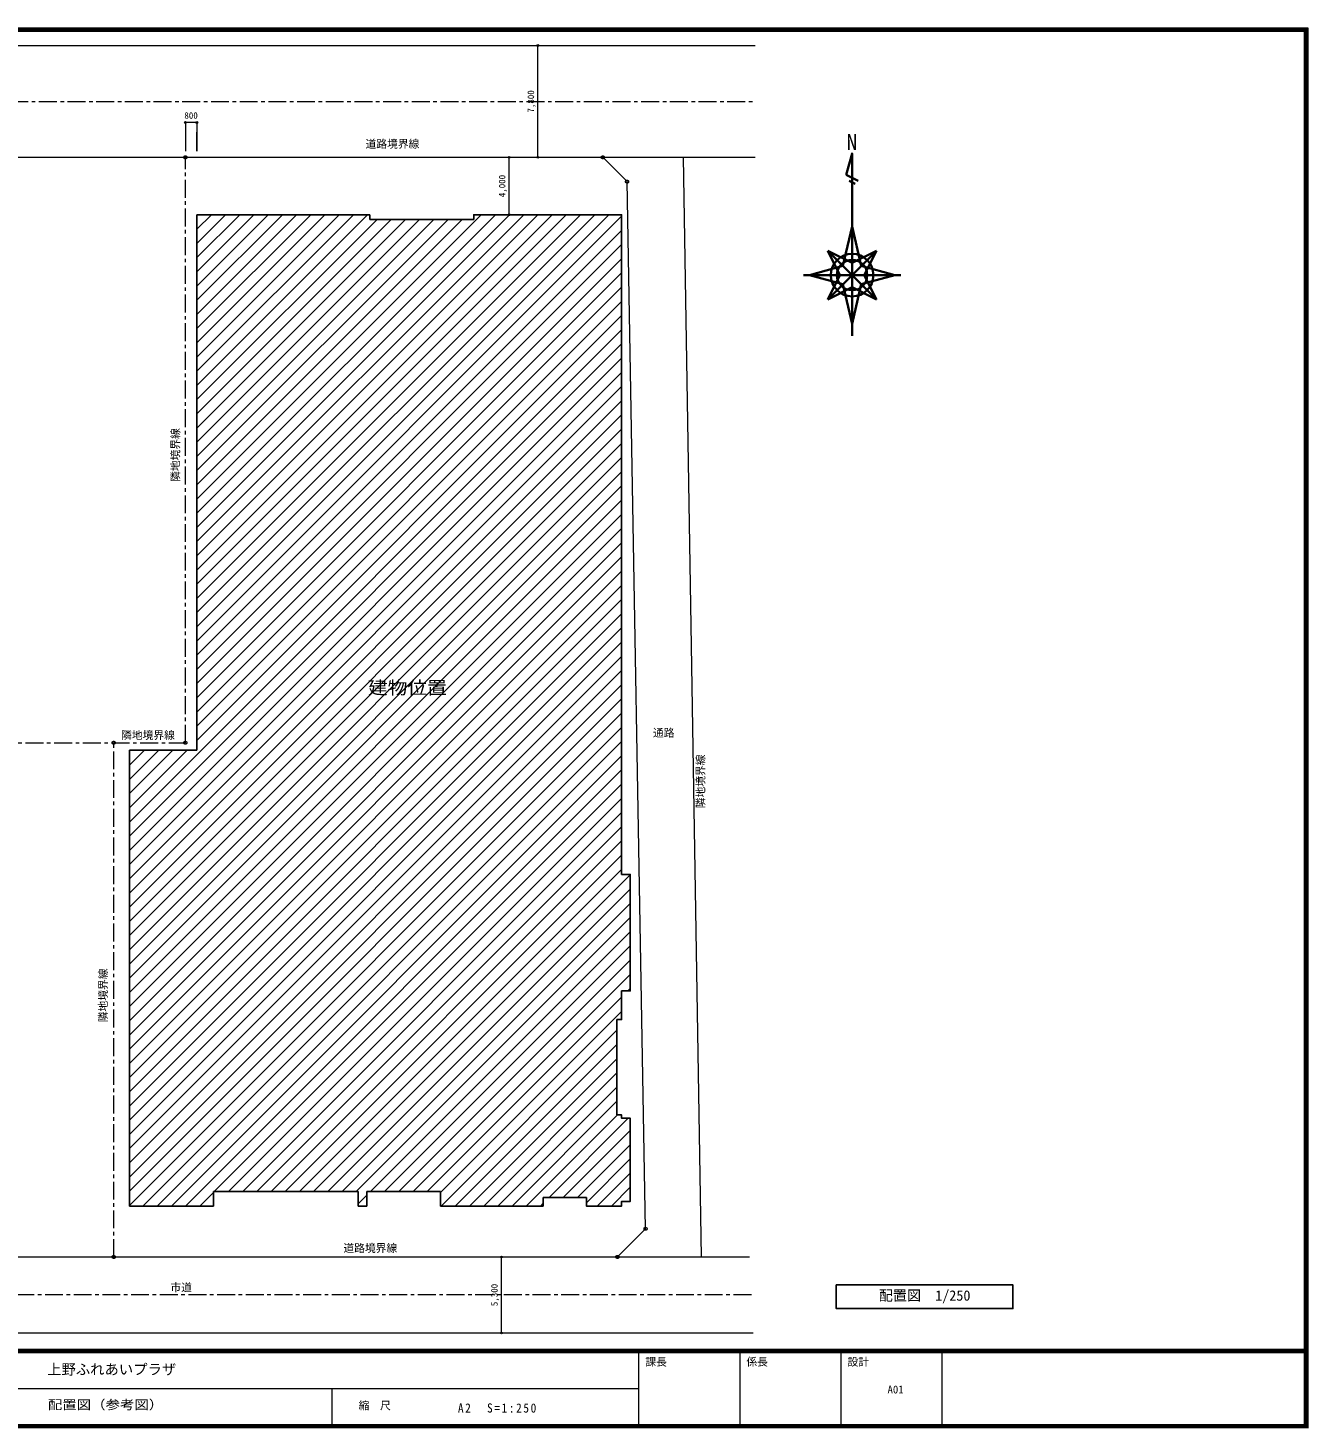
# Model space of a CAD drawing. Units: millimetres at full size, sheet at 1:250. Extents: x -229651 to 230101, y -162607 to 48650.
# Drawn here: x -19701 to 69551, y -48957 to 48650 of the extents above; entities that cross this region are included whole.
import ezdxf
from ezdxf.enums import TextEntityAlignment as Align

# ---------------------------------------------------------------- set-up
doc = ezdxf.new("R2010")
doc.units = ezdxf.units.MM
doc.header["$LTSCALE"] = 250
doc.header["$PDMODE"] = 32
doc.header["$PDSIZE"] = 125
doc.linetypes.add('CHAIN1', pattern=[8, 5, -1, 1, -1])
for name, color, linetype, lineweight in [('1-4', 2, 'Continuous', 25), ('1-5', 3, 'Continuous', 35), ('2-0', 5, 'Continuous', 9), ('2-1', 4, 'Continuous', 18), ('A-0', 5, 'Continuous', 9), ('E-0', 4, 'Continuous', 18), ('E-D', 4, 'Continuous', 25)]:
    doc.layers.add(name, color=color, linetype=linetype, lineweight=lineweight)
doc.layers.add('F-0', color=7, linetype='Continuous')
doc.styles.add('ＭＳ ゴシック', font='')
doc.styles.get('ＭＳ ゴシック').set_extended_font_data('MS Gothic')

msp = doc.modelspace()

# ---------------------------------------------------------------- linework, layer by layer
at = {"layer": '1-4', "color": 4, "lineweight": 18}
for p, q in [((-40696.8, 47432.9), (30991.7, 47432.9)), ((-41021.3, 39632.9), (30991.7, 39632.9)), ((22072.9, 37937.9), (20377.9, 39632.9)), ((25986, 39632.9), (27240.8, -37033.3)), ((23358, -35069.8), (22072.9, 37937.9)), ((21394.5, -37033.3), (23358, -35069.8)), ((-40892.5, -37033.3), (30598.9, -37033.3))]:
    msp.add_line(p, q, dxfattribs=at)
at = {"layer": '1-5', "color": 4, "linetype": 'CHAIN1', "lineweight": 18}
for p, q in [((-40940.2, 43532.9), (30991.7, 43532.9)), ((-8728, -1182.9), (-8728, 39632.9)), ((-23876.4, -1182.9), (-8728, -1182.9)), ((-13724.8, -37033.3), (-13724.8, -1145.4)), ((30736.1, -39683.3), (-40892.5, -39683.3))]:
    msp.add_line(p, q, dxfattribs=at)
at = {"layer": '1-5'}
for p, q in [((37337.1, 38422.6), (38185.5, 37998.4)), ((37973.4, 37786.3), (37549.2, 37998.4)), ((37761.3, 34816.9), (37125, 32059.6)), ((38397.6, 32059.6), (37761.3, 34816.9)), ((39458.1, 33120.1), (36064.5, 29726.5)), ((36064.5, 33120.1), (36912.9, 31423.3)), ((36064.5, 33120.1), (39458.1, 29726.5)), ((37761.3, 32271.7), (36064.5, 33120.1)), ((39458.1, 33120.1), (37761.3, 32271.7)), ((38609.7, 31423.3), (39458.1, 33120.1)), ((34367.7, 31423.3), (41154.9, 31423.3)), ((37125, 32059.6), (34791.9, 31423.3)), ((34791.9, 31423.3), (37125, 30787)), ((36912.9, 31423.3), (36064.5, 29726.5)), ((40730.7, 31423.3), (38397.6, 32059.6)), ((38397.6, 30787), (40730.7, 31423.3)), ((39458.1, 29726.5), (38609.7, 31423.3)), ((36064.5, 29726.5), (37761.3, 30574.9)), ((37125, 30787), (37761.3, 28029.7)), ((37761.3, 28029.7), (38397.6, 30787)), ((37761.3, 30574.9), (39458.1, 29726.5))]:
    msp.add_line(p, q, dxfattribs=at)
at = {"layer": '1-5', "color": 4, "lineweight": 18}
msp.add_line((-40892.5, -42333.3), (30873.2, -42333.3), dxfattribs=at)
at = {"layer": '1-5'}
msp.add_lwpolyline([(37761.3, 27181.3), (37761.3, 39907.3), (37337.1, 38422.6)], dxfattribs=at)
at = {"layer": '1-5', "color": 4, "linetype": 'CHAIN1', "lineweight": 18}
for centre in [(-8728, 39632.9), (20377.9, 39632.9), (22072.9, 37937.9), (-13724.8, -1182.9), (-8728, -1182.9), (23358, -35069.8), (-13724.8, -37033.3), (21394.5, -37033.3)]:
    msp.add_circle(centre, 106, dxfattribs=at)
at = {"layer": '1-5'}
for radius in [1484.7, 1060.5]:
    msp.add_circle((37761.3, 31423.3), radius, dxfattribs=at)
at = {"layer": '2-0'}
for p, q in [((-7928, 6899.1), (20805.8, 35632.9)), ((-7928, 7889.1), (19815.9, 35632.9)), ((-7928, 8879), (18825.9, 35632.9)), ((-7928, 9869), (17836, 35632.9)), ((-7928, 10858.9), (16846, 35632.9)), ((-7928, 11848.9), (15856.1, 35632.9)), ((-7928, 12838.8), (14866.1, 35632.9)), ((-7928, 13828.8), (13876.2, 35632.9)), ((-7928, 14818.7), (12886.2, 35632.9)), ((-7928, 15808.7), (11896.3, 35632.9)), ((-7928, 23728.3), (3976.7, 35632.9)), ((-7928, 24718.2), (2986.7, 35632.9)), ((-7928, 25708.2), (1996.8, 35632.9)), ((-7928, 26698.1), (1006.8, 35632.9)), ((-7928, 27688.1), (16.9, 35632.9)), ((-7928, 28678), (-973.1, 35632.9)), ((-7928, 29668), (-1963, 35632.9)), ((-7928, 30657.9), (-2953, 35632.9)), ((-7928, 31647.9), (-3942.9, 35632.9)), ((-7928, 32637.8), (-4932.9, 35632.9)), ((-7928, 33627.7), (-5922.8, 35632.9)), ((-7928, 34617.7), (-6912.8, 35632.9)), ((-7928, 35607.6), (-7902.7, 35632.9)), ((-7928, 5909.2), (21692, 35529.2)), ((-7928, 16798.6), (10576.3, 35302.9)), ((-7928, 17788.6), (9586.4, 35302.9)), ((-7928, 18778.5), (8596.4, 35302.9)), ((-7928, 19768.5), (7606.5, 35302.9)), ((-7928, 20758.4), (6616.5, 35302.9)), ((-7928, 21748.4), (5626.6, 35302.9)), ((-7928, 22738.3), (4636.6, 35302.9)), ((-7928, 4919.2), (21692, 34539.2)), ((-7928, 3929.3), (21692, 33549.3)), ((-7928, 2939.3), (21692, 32559.3)), ((-7928, 1949.4), (21692, 31569.4)), ((-7928, 959.4), (21692, 30579.4)), ((-7928, -30.5), (21692, 29589.5)), ((-7928, -1020.5), (21692, 28599.5)), ((-12628, -6710.4), (21692, 27609.6)), ((-12628, -7700.4), (21692, 26619.6)), ((-12628, -8690.3), (21692, 25629.7)), ((-12628, -9680.3), (21692, 24639.7)), ((-12628, -10670.2), (21692, 23649.8)), ((-12628, -11660.2), (21692, 22659.8)), ((-12628, -12650.1), (21692, 21669.9)), ((-12628, -13640.1), (21692, 20679.9)), ((-12628, -14630), (21692, 19690)), ((-12628, -15620), (21692, 18700)), ((-12628, -16609.9), (21692, 17710.1)), ((-12628, -17599.9), (21692, 16720.1)), ((-12628, -18589.8), (21692, 15730.2)), ((-12628, -19579.8), (21692, 14740.2)), ((-12628, -20569.7), (21692, 13750.3)), ((-12628, -21559.7), (21692, 12760.3)), ((-12628, -22549.6), (21692, 11770.4)), ((-12628, -23539.6), (21692, 10780.4)), ((-12628, -24529.5), (21692, 9790.5)), ((-12628, -25519.5), (21692, 8800.5)), ((-12628, -26509.4), (21692, 7810.6)), ((-12628, -27499.4), (21692, 6820.6)), ((-12628, -28489.3), (21692, 5830.7)), ((-12628, -29479.3), (21692, 4840.7)), ((-12628, -30469.2), (21692, 3850.8)), ((-12628, -31459.2), (21692, 2860.8)), ((-12628, -32449.1), (21692, 1870.9)), ((-12628, -33439.1), (21692, 880.9)), ((-11686, -33487.1), (21692, -109)), ((-12628, -5720.5), (-8604.6, -1697.1)), ((-12628, -4730.5), (-9594.5, -1697.1)), ((-12628, -3740.6), (-10584.5, -1697.1)), ((-12628, -2750.6), (-11574.4, -1697.1)), ((-12628, -1760.7), (-12564.4, -1697.1)), ((-10696.1, -33487.1), (21692, -1099)), ((-9706.1, -33487.1), (21692, -2088.9)), ((-8716.2, -33487.1), (21692, -3078.9)), ((-6711.2, -32472.1), (21692, -4068.8)), ((-5721.3, -32472.1), (21692, -5058.8)), ((-4731.3, -32472.1), (21692, -6048.7)), ((-3741.4, -32472.1), (21692, -7038.7)), ((-2751.4, -32472.1), (21692, -8028.6)), ((-1761.5, -32472.1), (21692, -9018.6)), ((-771.5, -32472.1), (21692, -10008.5)), ((218.4, -32472.1), (22292, -10398.5)), ((1208.4, -32472.1), (22292, -11388.4)), ((2198.3, -32472.1), (22292, -12378.4)), ((3188.2, -32472.1), (22292, -13368.3)), ((4178.2, -32472.1), (22292, -14358.3)), ((5168.1, -32472.1), (22292, -15348.2)), ((6158.1, -32472.1), (22292, -16338.2)), ((7148, -32472.1), (22292, -17328.1)), ((22123, -18487.1), (22292, -18318.1)), ((8138, -32472.1), (21692, -18918.1)), ((9072, -32528), (21692, -19908)), ((9102.9, -33487.1), (21362, -21228)), ((10092.8, -33487.1), (21362, -22217.9)), ((11082.8, -33487.1), (21362, -23207.9)), ((12072.7, -33487.1), (21362, -24197.8)), ((13062.7, -33487.1), (21362, -25187.8)), ((14052.6, -33487.1), (21362, -26177.7)), ((15042.6, -33487.1), (21402.6, -27127.1)), ((16632.5, -32887.1), (22152.5, -27367.1)), ((17622.5, -32887.1), (22292, -28217.6)), ((18612.4, -32887.1), (22292, -29207.5)), ((19232, -33257.5), (22292, -30197.5)), ((19992.3, -33487.1), (22292, -31187.4)), ((20982.3, -33487.1), (22292, -32177.4)), ((-7726.2, -33487.1), (-6766.3, -32527.2)), ((3332, -33318.3), (3932, -32718.3)), ((16032.5, -33487.1), (16232, -33287.6))]:
    msp.add_line(p, q, dxfattribs=at)
at = {"layer": '2-0', "color": 7, "lineweight": 25}
for p, q in [((-7928, -1697.1), (-7928, 35632.9)), ((-7928, 35632.9), (4132, 35632.9)), ((4132, 35632.9), (4132, 35302.9)), ((4132, 35302.9), (11382, 35302.9)), ((-12628, -1697.1), (-7928, -1697.1)), ((-12628, -33487.1), (-12628, -1697.1)), ((-6766.3, -32472.1), (-6766.3, -33487.1)), ((3332, -32472.1), (-6766.3, -32472.1)), ((3332, -33487.1), (3332, -32472.1)), ((3932, -32472.1), (3932, -33487.1)), ((9072, -32472.1), (3932, -32472.1)), ((9072, -33487.1), (9072, -32472.1)), ((-12628, -33487.1), (-6766.3, -33487.1)), ((3932, -33487.1), (3332, -33487.1)), ((16232, -33487.1), (9072, -33487.1))]:
    msp.add_line(p, q, dxfattribs=at)
msp.add_lwpolyline([(11382, 35302.9), (11382, 35632.9), (21692, 35632.9), (21692, -10367.1), (22292, -10367.1), (22292, -18487.1), (21692, -18487.1), (21692, -20482.2), (21362, -20482.2), (21362, -27127.1), (21692, -27127.1), (21692, -27367.1), (22292, -27367.1), (22292, -33157.1), (21692, -33157.1), (21692, -33487.1), (19232, -33487.1), (19232, -32887.1), (16232, -32887.1), (16232, -33487.1)], dxfattribs=at)
at = {"layer": '2-1'}
for p, q in [((15852.7, 39632.9), (15852.7, 47432.9)), ((-7928, 42057.8), (-8728, 42057.8)), ((-8728, 42057.8), (-8728, 40058.7)), ((-7928, 42057.8), (-7928, 40058.7)), ((-7928, 40058.7), (-7928, 41397.6)), ((13848, 35632.9), (13848, 39632.9)), ((13308.4, -42333.3), (13308.4, -37033.3))]:
    msp.add_line(p, q, dxfattribs=at)
at = {"layer": '2-1', "color": 3}
for p in [(15852.7, 47432.9), (-8728, 42057.8), (-7928, 42057.8), (13848, 39632.9), (15852.7, 39632.9), (13848, 35632.9), (13308.4, -37033.3), (13308.4, -42333.3)]:
    msp.add_point(p, dxfattribs=at)
at = {"layer": 'A-0'}
for p, q in [((-69076.1, 48624.8), (69526.1, 48624.8)), ((-69051.1, 48599.8), (69501.1, 48599.8)), ((-69026.1, 48574.8), (69476.1, 48574.8)), ((-69001, 48549.8), (69451.1, 48549.8)), ((-68976, 48524.7), (69426, 48524.7)), ((-68951, 48499.7), (69401, 48499.7)), ((-68926, 48474.7), (69376, 48474.7)), ((-68900.9, 48449.7), (69351, 48449.7)), ((-68875.9, 48424.6), (69325.9, 48424.6)), ((69300.9, 48399.6), (-68850.9, 48399.6)), ((69300.9, -48707.1), (69300.9, 48399.6)), ((69325.9, 48424.6), (69325.9, -48732.1)), ((69351, 48449.7), (69351, -48757.1)), ((69376, 48474.7), (69376, -48782.2)), ((69401, 48499.7), (69401, -48807.2)), ((69426, 48524.7), (69426, -48832.2)), ((69451.1, 48549.8), (69451.1, -48857.3)), ((69476.1, 48574.8), (69476.1, -48882.3)), ((69501.1, 48599.8), (69501.1, -48907.3)), ((69526.1, 48624.8), (69526.1, -48932.3)), ((69551.2, -48957.4), (69551.2, 48649.9)), ((-68850.9, -43451.3), (69300.9, -43451.3)), ((-68850.9, -43476.4), (69300.9, -43476.4)), ((-68850.9, -43501.4), (69300.9, -43501.4)), ((-68850.9, -43526.4), (69300.9, -43526.4)), ((-68850.9, -43551.4), (69300.9, -43551.4)), ((-68850.9, -43576.5), (69300.9, -43576.5)), ((-68850.9, -43601.5), (69300.9, -43601.5)), ((-68850.9, -43626.5), (69300.9, -43626.5)), ((-68850.9, -43651.5), (69300.9, -43651.5)), ((-68850.9, -43676.5), (69300.9, -43676.5)), ((-68850.9, -43701.6), (69300.9, -43701.6)), ((22873.1, -43701.6), (22873.1, -48707.1)), ((29923.1, -43701.6), (29923.1, -48707.1)), ((36973.1, -43701.6), (36973.1, -48707.1)), ((44023.1, -43701.6), (44023.1, -48707.1)), ((-28728.5, -46204.4), (22873.1, -46204.4)), ((1476.4, -46204.4), (1476.4, -48707.1)), ((-68926, -48782.2), (69376, -48782.2)), ((-68900.9, -48757.1), (69351, -48757.1)), ((-68875.9, -48732.1), (69325.9, -48732.1)), ((-68850.9, -48707.1), (69300.9, -48707.1)), ((-69076.1, -48932.3), (69526.1, -48932.3)), ((-69051.1, -48907.3), (69501.1, -48907.3)), ((-69026.1, -48882.3), (69476.1, -48882.3)), ((-69001, -48857.3), (69451.1, -48857.3)), ((-68976, -48832.2), (69426, -48832.2)), ((-68951, -48807.2), (69401, -48807.2))]:
    msp.add_line(p, q, dxfattribs=at)
msp.add_lwpolyline([(69551.2, 48649.9), (-69101.2, 48649.9), (-69101.2, -48957.4)], dxfattribs=at)
at = {"layer": 'E-D', "color": 7}
msp.add_lwpolyline([(36661, -38980.3), (48978, -38980.3), (48978, -40630.5), (36661, -40630.5)], close=True, dxfattribs=at)

# ---------------------------------------------------------------- texts
at = {"layer": '2-1', "style": 'ＭＳ ゴシック'}
for s, p in [('7,800', (15727.7, 42751.7)), ('4,000', (13723, 36851.7)), ('5,300', (13183.4, -40464.5))]:
    msp.add_text(s, height=458.2, rotation=90, dxfattribs=at).set_placement(p, align=Align.BOTTOM_LEFT)
msp.add_text('800', height=458.2, dxfattribs=at).set_placement((-8796.7, 42182.8), align=Align.BOTTOM_LEFT)
at = {"layer": 'A-0', "color": 7, "style": 'ＭＳ ゴシック'}
for s, height, p in [('上野ふれあいプラザ', 733.1, (-18365.1, -45453)), ('課長', 549.9, (23344.2, -44783)), ('係長', 549.9, (30394.2, -44783)), ('設計', 549.9, (37444.2, -44783)), ('A01', 549.9, (40232.7, -46714.2)), ('縮\u3000尺', 549.9, (3347.6, -47830.7))]:
    msp.add_text(s, height=height, dxfattribs=at).set_placement(p, align=Align.BOTTOM_LEFT)
at = {"layer": 'A-0', "color": 7, "style": 'ＭＳ ゴシック', "width": 1.15}
msp.add_text('配置図（参考図）', height=641.5, dxfattribs=at).set_placement((-18317.5, -47841.9), align=Align.BOTTOM_LEFT)
at = {"layer": 'A-0', "color": 7, "insert": (10278.2, -47893.2), "char_height": 641.5, "attachment_point": 7, "style": 'ＭＳ ゴシック'}
msp.add_mtext('\\T1.29;\\W0.9;A2\u3000S=1:250', dxfattribs=at)
at = {"layer": 'E-0', "color": 3, "style": 'ＭＳ ゴシック'}
msp.add_text('N', height=1100, dxfattribs=at).set_placement((37374.8, 39822.3), align=Align.BOTTOM_LEFT)
at = {"layer": 'E-D', "style": 'ＭＳ ゴシック'}
for s, p in [('道路境界線', (3837.7, 40124.9)), ('隣地境界線', (-13209, -1094.1)), ('通路', (23874.5, -927.5)), ('道路境界線', (2294.6, -36856.4)), ('市道', (-9770.9, -39601))]:
    msp.add_text(s, height=549.9, dxfattribs=at).set_placement(p, align=Align.BOTTOM_LEFT)
for p in [(-8978.3, 17002.4), (27643, -5751.1), (-14020.2, -20665.9)]:
    msp.add_text('隣地境界線', height=549.9, rotation=90, dxfattribs=at).set_placement(p, align=Align.BOTTOM_LEFT)
at = {"layer": 'E-D', "color": 7, "style": 'ＭＳ ゴシック', "width": 1.1}
msp.add_text('建物位置', height=916.4, dxfattribs=at).set_placement((4004.9, 1926.2), align=Align.BOTTOM_LEFT)
at = {"layer": 'F-0', "style": 'ＭＳ ゴシック'}
msp.add_text('配置図\u30001/250', height=722.1, dxfattribs=at).set_placement((39618.2, -40297.9), align=Align.BOTTOM_LEFT)

doc.saveas('drawing.dxf')
